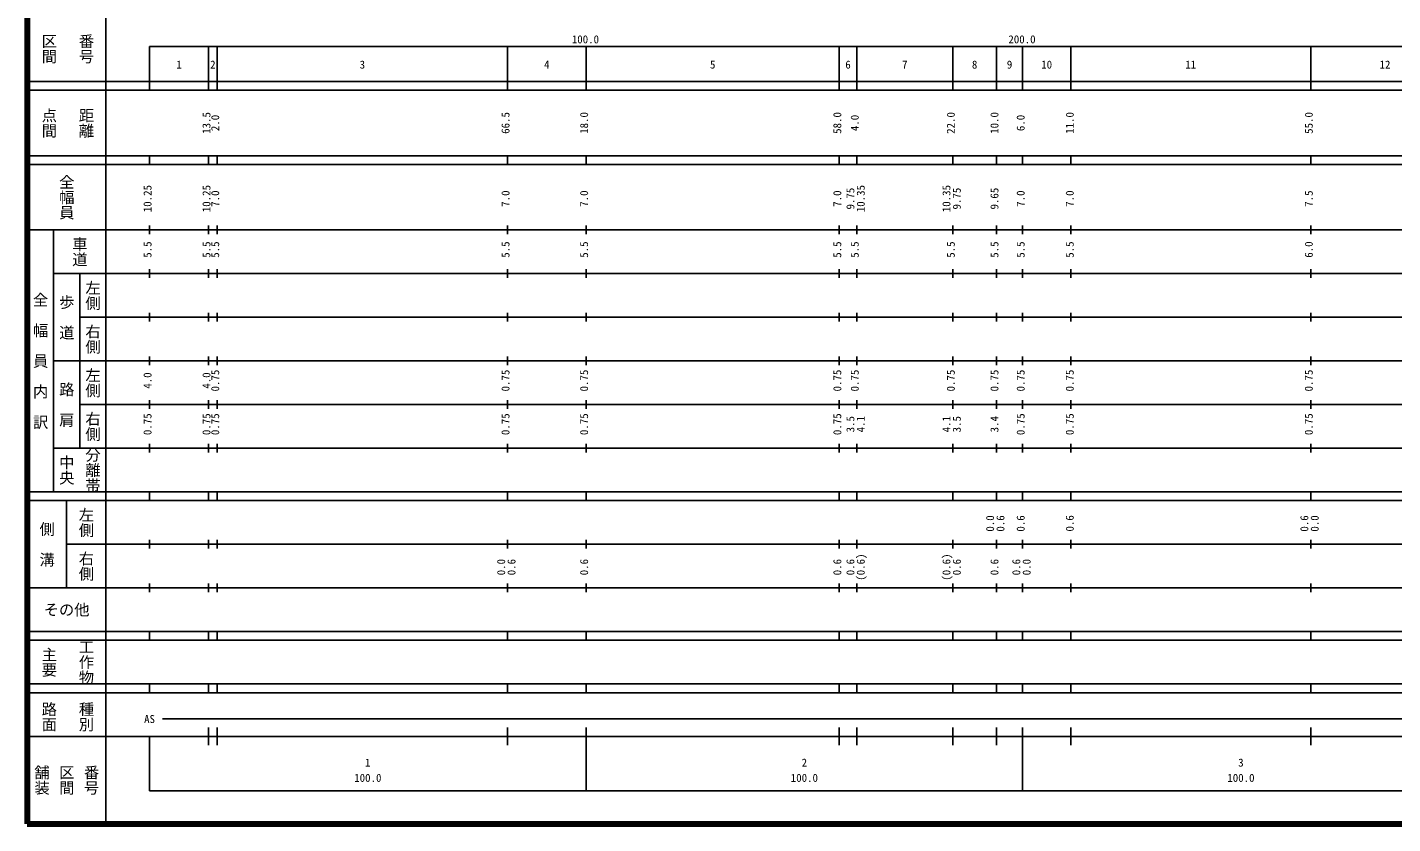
# Model space of a CAD drawing. Units: millimetres on the paper, enlarged 1000 times. Extents: x 40000 to 680000, y 20000 to 380000.
# Drawn here: x 40000 to 352762, y 20000 to 202409 of the extents above; entities that cross this region are included whole.
import ezdxf
from ezdxf.enums import TextEntityAlignment as Align

# ---------------------------------------------------------------- set-up
doc = ezdxf.new("R2010")
doc.units = ezdxf.units.MM
doc.header["$LTSCALE"] = 1000
doc.layers.add('M-TTL', color=2, linetype='Continuous', lineweight=140)
doc.layers.add('M-TTL-BAND', color=7, linetype='Continuous', lineweight=25)
doc.styles.add('@ＭＳ ゴシック', font='')
doc.styles.add('ＭＳ ゴシック', font='')
doc.styles.get('@ＭＳ ゴシック').set_extended_font_data('@MS Gothic')
doc.styles.get('ＭＳ ゴシック').set_extended_font_data('MS Gothic')

msp = doc.modelspace()

# ---------------------------------------------------------------- linework, layer by layer
at = {"layer": 'M-TTL'}
for p, q in [((40000, 380000), (40000, 20000)), ((40000, 20000), (680000, 20000))]:
    msp.add_line(p, q, dxfattribs=at)
at = {"layer": 'M-TTL-BAND'}
for p, q in [((58000, 370000), (58000, 20000)), ((68000, 198000), (579000, 198000)), ((68000, 198000), (68000, 188000)), ((81500, 188000), (81500, 198000)), ((83500, 188000), (83500, 198000)), ((150000, 188000), (150000, 198000)), ((168000, 188000), (168000, 198000)), ((226000, 188000), (226000, 198000)), ((230000, 188000), (230000, 198000)), ((252000, 188000), (252000, 198000)), ((262000, 188000), (262000, 198000)), ((268000, 188000), (268000, 198000)), ((279000, 188000), (279000, 198000)), ((334000, 188000), (334000, 198000)), ((40000, 190000), (579000, 190000)), ((40000, 188000), (579000, 188000)), ((40000, 173000), (579000, 173000)), ((68000, 171000), (68000, 173000)), ((81500, 171000), (81500, 173000)), ((83500, 171000), (83500, 173000)), ((150000, 171000), (150000, 173000)), ((168000, 171000), (168000, 173000)), ((226000, 171000), (226000, 173000)), ((230000, 171000), (230000, 173000)), ((252000, 171000), (252000, 173000)), ((262000, 171000), (262000, 173000)), ((268000, 171000), (268000, 173000)), ((279000, 171000), (279000, 173000)), ((334000, 171000), (334000, 173000)), ((40000, 171000), (579000, 171000)), ((68000, 155000), (68000, 157000)), ((81500, 155000), (81500, 157000)), ((83500, 155000), (83500, 157000)), ((150000, 155000), (150000, 157000)), ((168000, 155000), (168000, 157000)), ((226000, 155000), (226000, 157000)), ((230000, 155000), (230000, 157000)), ((252000, 155000), (252000, 157000)), ((262000, 155000), (262000, 157000)), ((268000, 155000), (268000, 157000)), ((279000, 155000), (279000, 157000)), ((334000, 155000), (334000, 157000)), ((40000, 156000), (579000, 156000)), ((46000, 96000), (46000, 156000)), ((68000, 145000), (68000, 147000)), ((81500, 145000), (81500, 147000)), ((83500, 145000), (83500, 147000)), ((150000, 145000), (150000, 147000)), ((168000, 145000), (168000, 147000)), ((226000, 145000), (226000, 147000)), ((230000, 145000), (230000, 147000)), ((252000, 145000), (252000, 147000)), ((262000, 145000), (262000, 147000)), ((268000, 145000), (268000, 147000)), ((279000, 145000), (279000, 147000)), ((334000, 145000), (334000, 147000)), ((46000, 146000), (579000, 146000)), ((52000, 146000), (52000, 106000)), ((52000, 136000), (579000, 136000)), ((68000, 135000), (68000, 137000)), ((81500, 135000), (81500, 137000)), ((83500, 135000), (83500, 137000)), ((150000, 135000), (150000, 137000)), ((168000, 135000), (168000, 137000)), ((226000, 135000), (226000, 137000)), ((230000, 135000), (230000, 137000)), ((252000, 135000), (252000, 137000)), ((262000, 135000), (262000, 137000)), ((268000, 135000), (268000, 137000)), ((279000, 135000), (279000, 137000)), ((334000, 135000), (334000, 137000)), ((46000, 126000), (579000, 126000)), ((68000, 125000), (68000, 127000)), ((81500, 125000), (81500, 127000)), ((83500, 125000), (83500, 127000)), ((150000, 125000), (150000, 127000)), ((168000, 125000), (168000, 127000)), ((226000, 125000), (226000, 127000)), ((230000, 125000), (230000, 127000)), ((252000, 125000), (252000, 127000)), ((262000, 125000), (262000, 127000)), ((268000, 125000), (268000, 127000)), ((279000, 125000), (279000, 127000)), ((334000, 125000), (334000, 127000)), ((52000, 116000), (579000, 116000)), ((68000, 115000), (68000, 117000)), ((81500, 115000), (81500, 117000)), ((83500, 115000), (83500, 117000)), ((150000, 115000), (150000, 117000)), ((168000, 115000), (168000, 117000)), ((226000, 115000), (226000, 117000)), ((230000, 115000), (230000, 117000)), ((252000, 115000), (252000, 117000)), ((262000, 115000), (262000, 117000)), ((268000, 115000), (268000, 117000)), ((279000, 115000), (279000, 117000)), ((334000, 115000), (334000, 117000)), ((68000, 105000), (68000, 107000)), ((81500, 105000), (81500, 107000)), ((83500, 105000), (83500, 107000)), ((150000, 105000), (150000, 107000)), ((168000, 105000), (168000, 107000)), ((226000, 105000), (226000, 107000)), ((230000, 105000), (230000, 107000)), ((252000, 105000), (252000, 107000)), ((262000, 105000), (262000, 107000)), ((268000, 105000), (268000, 107000)), ((279000, 105000), (279000, 107000)), ((334000, 105000), (334000, 107000)), ((46000, 106000), (579000, 106000)), ((40000, 96000), (579000, 96000)), ((40000, 94000), (579000, 94000)), ((49000, 94000), (49000, 74000)), ((68000, 94000), (68000, 96000)), ((81500, 94000), (81500, 96000)), ((83500, 94000), (83500, 96000)), ((150000, 94000), (150000, 96000)), ((168000, 94000), (168000, 96000)), ((226000, 94000), (226000, 96000)), ((230000, 94000), (230000, 96000)), ((252000, 94000), (252000, 96000)), ((262000, 94000), (262000, 96000)), ((268000, 94000), (268000, 96000)), ((279000, 94000), (279000, 96000)), ((334000, 94000), (334000, 96000)), ((68000, 83000), (68000, 85000)), ((81500, 83000), (81500, 85000)), ((83500, 83000), (83500, 85000)), ((150000, 83000), (150000, 85000)), ((168000, 83000), (168000, 85000)), ((226000, 83000), (226000, 85000)), ((230000, 83000), (230000, 85000)), ((252000, 83000), (252000, 85000)), ((262000, 83000), (262000, 85000)), ((268000, 83000), (268000, 85000)), ((279000, 83000), (279000, 85000)), ((334000, 83000), (334000, 85000)), ((49000, 84000), (579000, 84000)), ((40000, 74000), (579000, 74000)), ((68000, 73000), (68000, 75000)), ((81500, 73000), (81500, 75000)), ((83500, 73000), (83500, 75000)), ((150000, 73000), (150000, 75000)), ((168000, 73000), (168000, 75000)), ((226000, 73000), (226000, 75000)), ((230000, 73000), (230000, 75000)), ((252000, 73000), (252000, 75000)), ((262000, 73000), (262000, 75000)), ((268000, 73000), (268000, 75000)), ((279000, 73000), (279000, 75000)), ((334000, 73000), (334000, 75000)), ((40000, 64000), (579000, 64000)), ((68000, 62000), (68000, 64000)), ((81500, 62000), (81500, 64000)), ((83500, 62000), (83500, 64000)), ((150000, 62000), (150000, 64000)), ((168000, 62000), (168000, 64000)), ((226000, 62000), (226000, 64000)), ((230000, 62000), (230000, 64000)), ((252000, 62000), (252000, 64000)), ((262000, 62000), (262000, 64000)), ((268000, 62000), (268000, 64000)), ((279000, 62000), (279000, 64000)), ((334000, 62000), (334000, 64000)), ((40000, 62000), (579000, 62000)), ((40000, 52000), (579000, 52000)), ((68000, 50000), (68000, 52000)), ((81500, 50000), (81500, 52000)), ((83500, 50000), (83500, 52000)), ((150000, 50000), (150000, 52000)), ((168000, 50000), (168000, 52000)), ((226000, 50000), (226000, 52000)), ((230000, 50000), (230000, 52000)), ((252000, 50000), (252000, 52000)), ((262000, 50000), (262000, 52000)), ((268000, 50000), (268000, 52000)), ((279000, 50000), (279000, 52000)), ((334000, 50000), (334000, 52000)), ((40000, 50000), (579000, 50000)), ((71000, 44000), (565000, 44000)), ((81500, 38000), (81500, 42000)), ((83500, 38000), (83500, 42000)), ((150000, 38000), (150000, 42000)), ((168000, 27500), (168000, 42000)), ((226000, 38000), (226000, 42000)), ((230000, 38000), (230000, 42000)), ((252000, 38000), (252000, 42000)), ((262000, 38000), (262000, 42000)), ((268000, 27500), (268000, 42000)), ((279000, 38000), (279000, 42000)), ((334000, 38000), (334000, 42000)), ((40000, 40000), (579000, 40000)), ((68000, 40000), (68000, 27500)), ((68000, 27500), (579000, 27500))]:
    msp.add_line(p, q, dxfattribs=at)

# ---------------------------------------------------------------- texts
at = {"layer": 'M-TTL-BAND', "style": '@ＭＳ ゴシック'}
for s, p in [('区間', (45000, 197500)), ('番号', (53500, 197500)), ('点間', (45000, 180500)), ('距離', (53500, 180500)), ('全幅員', (49000, 163500)), ('車道', (52000, 151000)), ('左側', (55000, 141000)), ('全\u3000幅\u3000員\u3000内\u3000訳', (43000, 126000)), ('歩\u3000道', (49000, 136000)), ('右側', (55000, 131000)), ('左側', (55000, 121000)), ('路\u3000肩', (49000, 116000)), ('右側', (55000, 111000)), ('中央', (49000, 101000)), ('分離帯', (55000, 101000)), ('左側', (53500, 89000)), ('側\u3000溝', (44500, 84000)), ('右側', (53500, 79000)), ('主要', (45000, 57000)), ('工作物', (53500, 57000)), ('路面', (45000, 44500)), ('種別', (53500, 44500)), ('舗装', (43333, 30000)), ('区間', (49000, 30000)), ('番号', (54667, 30000))]:
    msp.add_text(s, height=2566, rotation=270, dxfattribs=at).set_placement(p, align=Align.MIDDLE_CENTER)
at = {"layer": 'M-TTL-BAND', "style": 'ＭＳ ゴシック'}
for s, p in [('100.0', (167844, 198195)), ('200.0', (267844, 198195)), ('1', (74750, 192405)), ('2', (82500, 192405)), ('3', (116750, 192405)), ('4', (159000, 192405)), ('5', (197000, 192405)), ('6', (228000, 192405)), ('7', (241000, 192405)), ('8', (257000, 192405)), ('9', (265000, 192405)), ('10', (273500, 192405)), ('11', (306500, 192405)), ('12', (351000, 192405)), ('AS', (68000, 42500)), ('1', (118000, 32523)), ('2', (218000, 32523)), ('3', (318000, 32523)), ('100.0', (118000, 29033)), ('100.0', (218000, 29033)), ('100.0', (318000, 29033))]:
    msp.add_text(s, height=1833, dxfattribs=at).set_placement(p, align=Align.BOTTOM_CENTER)
for s, p in [('13.5', (82500, 180500)), ('2.0', (84500, 180500)), ('66.5', (151000, 180500)), ('18.0', (169000, 180500)), ('58.0', (227000, 180500)), ('4.0', (231000, 180500)), ('22.0', (253000, 180500)), ('10.0', (263000, 180500)), ('6.0', (269000, 180500)), ('11.0', (280250, 180500)), ('55.0', (335000, 180500)), ('10.25', (69000, 163174)), ('10.25', (82500, 163174)), ('10.35', (232370, 163174)), ('10.35', (252000, 163174)), ('7.0', (84500, 163174)), ('7.0', (151000, 163174)), ('7.0', (169000, 163174)), ('7.0', (227000, 163174)), ('9.75', (230000, 163174)), ('9.75', (254370, 163174)), ('9.65', (263000, 163174)), ('7.0', (269000, 163174)), ('7.0', (280250, 163174)), ('7.5', (335000, 163174)), ('5.5', (69000, 151500)), ('5.5', (82500, 151500)), ('5.5', (84500, 151500)), ('5.5', (151000, 151500)), ('5.5', (169000, 151500)), ('5.5', (227000, 151500)), ('5.5', (231000, 151500)), ('5.5', (253000, 151500)), ('5.5', (263000, 151500)), ('5.5', (269000, 151500)), ('5.5', (280250, 151500)), ('6.0', (335000, 151500)), ('4.0', (69000, 121500)), ('4.0', (82500, 121500)), ('0.75', (84500, 121500)), ('0.75', (151000, 121500)), ('0.75', (169000, 121500)), ('0.75', (227000, 121500)), ('0.75', (231000, 121500)), ('0.75', (253000, 121500)), ('0.75', (263000, 121500)), ('0.75', (269000, 121500)), ('0.75', (280250, 121500)), ('0.75', (335000, 121500)), ('0.75', (69000, 111500)), ('0.75', (82500, 111500)), ('0.75', (84500, 111500)), ('0.75', (151000, 111500)), ('0.75', (169000, 111500)), ('0.75', (227000, 111500)), ('3.5', (230000, 111500)), ('4.1', (232370, 111500)), ('4.1', (252000, 111500)), ('3.5', (254370, 111500)), ('3.4', (263000, 111500)), ('0.75', (269000, 111500)), ('0.75', (280250, 111500)), ('0.75', (335000, 111500)), ('0.0', (262000, 88764)), ('0.6', (264370, 88764)), ('0.6', (269000, 88764)), ('0.6', (280250, 88794)), ('0.6', (333978, 88764)), ('0.0', (336348, 88764)), ('(0.6)', (232370, 78764)), ('(0.6)', (252000, 78764)), ('0.0', (150000, 78764)), ('0.6', (152370, 78764)), ('0.6', (169000, 78764)), ('0.6', (227000, 78764)), ('0.6', (230000, 78764)), ('0.6', (254370, 78764)), ('0.6', (263000, 78764)), ('0.6', (268000, 78764)), ('0.0', (270370, 78764))]:
    msp.add_text(s, height=1833, rotation=90, dxfattribs=at).set_placement(p, align=Align.BOTTOM_CENTER)
msp.add_text('その他', height=2566, dxfattribs=at).set_placement((49000, 69000), align=Align.MIDDLE_CENTER)

doc.saveas('drawing.dxf')
